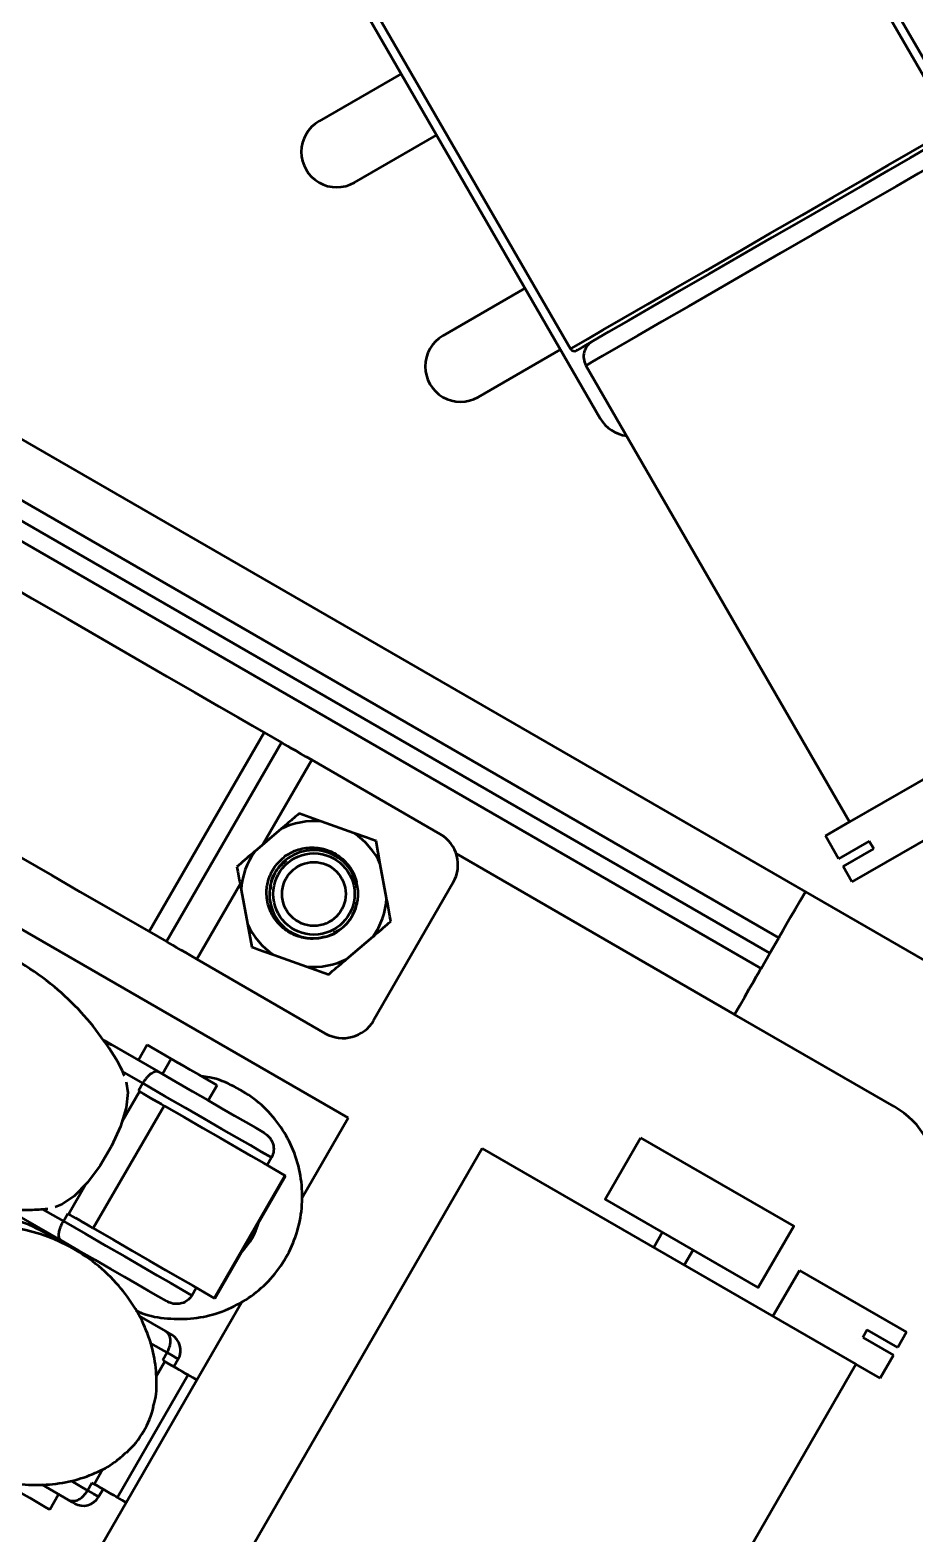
# Model space of a CAD drawing. Header units: millimetres. Extents: x 263 to 2983, y 441 to 2500.
# Drawn here: x 963.8 to 1013.8, y 1349.6 to 1434.6 of the extents above; entities that cross this region are included whole.
import ezdxf

# ---------------------------------------------------------------- set-up
doc = ezdxf.new("R2010")
doc.units = ezdxf.units.MM
doc.header["$LTSCALE"] = 0.5
doc.layers.add('BOL', color=7, linetype='Continuous', lineweight=50)
doc.layers.add('HAT', color=3, linetype='Continuous')

# ---------------------------------------------------------------- blocks, each defined once
blk = doc.blocks.new('*U54')
at = {"layer": 'BOL'}
for p, q in [((-11.999, 6.192), (9.132, -6.008)), ((-1.803, 1.453), (-2.294, 0.589)), ((-0.071, 0.453), (-0.573, -0.405)), ((4.437, -3.297), (5.937, -0.699)), ((5.937, -0.699), (11.999, -4.199)), ((9.767, -4.065), (9.517, -4.498)), ((11.499, -5.065), (9.767, -4.065)), ((11.999, -4.199), (11.499, -5.065)), ((9.517, -4.498), (11.249, -5.498)), ((11.249, -5.498), (10.499, -6.797)), ((10.499, -6.797), (9.132, -6.008))]:
    blk.add_line(p, q, dxfattribs=at)
blk.add_lwpolyline([(-3.047, 6.797), (5.613, 1.797), (3.613, -1.667), (-5.047, 3.333)], close=True, dxfattribs=at)
blk = doc.blocks.new('*U55')
at = {"layer": 'BOL', "color": 0, "linetype": 'ByBlock', "lineweight": -2, "transparency": 16777216, "rotation": 239.9999999999999}
blk.add_blockref('*U54', (599.892, 1758.508), dxfattribs=at)
blk = doc.blocks.new('*U58')
at = {"layer": 'BOL'}
for p, q in [((-11.999, 6.192), (9.132, -6.008)), ((-1.803, 1.453), (-2.294, 0.589)), ((-0.071, 0.453), (-0.573, -0.405)), ((4.437, -3.297), (5.937, -0.699)), ((5.937, -0.699), (11.999, -4.199)), ((9.767, -4.065), (9.517, -4.498)), ((11.499, -5.065), (9.767, -4.065)), ((11.999, -4.199), (11.499, -5.065)), ((9.517, -4.498), (11.249, -5.498)), ((11.249, -5.498), (10.499, -6.797)), ((10.499, -6.797), (9.132, -6.008))]:
    blk.add_line(p, q, dxfattribs=at)
blk.add_lwpolyline([(-3.047, 6.797), (5.613, 1.797), (3.613, -1.667), (-5.047, 3.333)], close=True, dxfattribs=at)
blk = doc.blocks.new('*U59')
at = {"layer": 'BOL', "color": 0, "linetype": 'ByBlock', "lineweight": -2, "transparency": 16777216}
blk.add_blockref('*U58', (686.352, 1910.819), dxfattribs=at)

msp = doc.modelspace()

# ---------------------------------------------------------------- hatches: boundary and pattern name
at = {"layer": 'HAT'}
h = msp.add_hatch(dxfattribs=at)
h.set_pattern_fill('ANSI31', color=256)
h.paths.add_polyline_path([(904.154, 1443.353, 1), (896.154, 1443.353, 1)])
h.paths.add_polyline_path([(1806.519, 1028.146, 1), (1774.519, 1028.146, 1)])
h = msp.add_hatch(dxfattribs=at)
h.set_pattern_fill('ANSI31', color=256, angle=30)
h.paths.add_polyline_path([(932.154, 1443.353, 1), (924.154, 1443.353, 1)])
h.paths.add_polyline_path([(1918.519, 1028.146, 1), (1886.519, 1028.146, 1)])
h = msp.add_hatch(dxfattribs=at)
h.set_pattern_fill('ANSI31', color=256, angle=60)
h.paths.add_polyline_path([(1830.519, 931.151, 1), (1862.519, 931.151, 1)])
h.paths.add_polyline_path([(918.154, 1419.104, 1), (910.154, 1419.104, 1)])

# ---------------------------------------------------------------- linework, layer by layer
at = {"layer": 'BOL'}
for p, q in [((1015.99, 1429.113), (1003.74, 1450.331)), ((1018.548, 1425.682), (1004.048, 1450.797)), ((996.031, 1412.682), (981.531, 1437.797)), ((982.089, 1437.831), (994.339, 1416.613)), ((984.781, 1432.168), (980.13, 1429.483)), ((929.683, 1430.923), (1007.625, 1385.923)), ((928.183, 1428.325), (1006.125, 1383.325)), ((982.13, 1426.019), (986.781, 1428.704)), ((927.683, 1427.459), (1005.625, 1382.459)), ((1005.125, 1381.593), (927.183, 1426.593)), ((991.781, 1420.044), (987.13, 1417.358)), ((989.13, 1413.894), (993.781, 1416.579)), ((995.224, 1415.68), (1010.124, 1389.873)), ((977.028, 1394.928), (970.528, 1383.67)), ((978.002, 1394.366), (971.502, 1383.108)), ((977.028, 1394.928), (978.002, 1394.366)), ((979.718, 1393.375), (976.962, 1388.601)), ((979.718, 1393.375), (986.987, 1389.178)), ((980.253, 1389.897), (979.003, 1390.341)), ((977.993, 1389.48), (976.498, 1388.206)), ((982.104, 1389.24), (980.253, 1389.897)), ((983.596, 1387.49), (983.355, 1388.795)), ((978.218, 1387.701), (978.071, 1387.548)), ((983.952, 1385.559), (983.596, 1387.49)), ((1003.625, 1378.995), (987.883, 1388.084)), ((975.669, 1386.362), (973.218, 1382.117)), ((975.729, 1386.039), (976.085, 1384.108)), ((987.719, 1386.446), (983.219, 1378.652)), ((1007.625, 1385.923), (1016.654, 1380.71)), ((981.769, 1373.139), (960.118, 1385.639)), ((976.085, 1384.108), (976.326, 1382.802)), ((970.528, 1383.67), (971.502, 1383.108)), ((981.688, 1382.118), (983.183, 1383.392)), ((1006.125, 1383.325), (1005.625, 1382.459)), ((977.576, 1382.358), (979.427, 1381.701)), ((1005.125, 1381.593), (1005.625, 1382.459)), ((973.218, 1382.117), (980.487, 1377.92)), ((979.427, 1381.701), (980.678, 1381.257)), ((1012.654, 1373.782), (1003.625, 1378.995)), ((967.964, 1377.529), (968.422, 1377.265)), ((968.422, 1377.265), (971.027, 1375.761)), ((970.419, 1377.266), (969.919, 1376.4)), ((971.772, 1376.485), (971.272, 1375.619)), ((970.176, 1375.097), (969.025, 1375.762)), ((970.176, 1375.097), (969.926, 1374.664)), ((969.926, 1374.664), (969.976, 1374.635)), ((973.871, 1374.119), (974.371, 1374.985)), ((974.35, 1374.997), (974.371, 1374.985)), ((971.37, 1373.83), (967.37, 1366.902)), ((969.016, 1372.974), (969.976, 1374.635)), ((979.151, 1368.605), (981.769, 1373.139)), ((989.353, 1371.416), (974.453, 1345.608)), ((977.442, 1370.903), (977.192, 1370.47)), ((974.199, 1362.96), (978.199, 1369.888)), ((974.243, 1362.934), (978.243, 1369.863)), ((965.976, 1367.707), (966.935, 1369.369)), ((964.486, 1367.99), (965.676, 1367.303)), ((965.527, 1366.234), (962.922, 1367.738)), ((965.676, 1367.303), (965.926, 1367.736)), ((965.926, 1367.736), (965.976, 1367.707)), ((972.942, 1363.108), (973.192, 1363.541)), ((969.935, 1361.957), (971.452, 1361.082)), ((973.219, 1358.33), (975.763, 1362.737)), ((971.545, 1359.873), (970.573, 1360.434)), ((970.923, 1358.528), (971.411, 1359.373)), ((971.545, 1359.873), (971.295, 1359.44)), ((971.411, 1359.373), (971.295, 1359.44)), ((971.919, 1359.08), (972.169, 1359.513)), ((972.729, 1358.612), (968.729, 1351.684)), ((995.584, 1333.408), (1010.484, 1359.216)), ((969.219, 1351.401), (973.219, 1358.33)), ((966.11, 1352.619), (967.045, 1352.079)), ((967.411, 1352.445), (967.91, 1353.309)), ((965.952, 1351.555), (964.46, 1352.416)), ((964.904, 1351.006), (965.404, 1351.872)), ((967.045, 1352.079), (967.295, 1352.512)), ((967.411, 1352.445), (967.295, 1352.512)), ((967.669, 1351.718), (967.919, 1352.151)), ((966.769, 1347.158), (969.219, 1351.401))]:
    msp.add_line(p, q, dxfattribs=at)
at = {"layer": 'BOL', "flags": 128}
for points in [[(994.339, 1416.613), (994.378, 1416.635), (994.688, 1416.815), (995.3, 1417.168), (996.195, 1417.685), (997.349, 1418.351), (998.727, 1419.146), (1000.291, 1420.049), (1001.994, 1421.033), (1003.789, 1422.069), (1005.624, 1423.128), (1007.445, 1424.18), (1009.2, 1425.193), (1010.84, 1426.14), (1012.316, 1426.992), (1013.587, 1427.726), (1014.615, 1428.319), (1015.371, 1428.756), (1015.834, 1429.023), (1015.99, 1429.113)], [(1015.898, 1428.771), (1015.745, 1428.683), (1015.292, 1428.422), (1014.551, 1427.994), (1013.543, 1427.412), (1012.298, 1426.693), (1010.851, 1425.858), (1009.245, 1424.93), (1007.524, 1423.937), (1005.739, 1422.906), (1003.942, 1421.868), (1002.183, 1420.853), (1000.513, 1419.889), (998.981, 1419.004), (997.63, 1418.224), (996.5, 1417.572), (995.622, 1417.065), (995.023, 1416.719), (994.719, 1416.544), (994.68, 1416.521)], [(1016.355, 1427.88), (1016.203, 1427.793), (1015.751, 1427.532), (1015.013, 1427.106), (1014.01, 1426.526), (1012.77, 1425.811), (1011.329, 1424.979), (1009.729, 1424.055), (1008.015, 1423.066), (1006.238, 1422.039), (1004.447, 1421.006), (1002.695, 1419.994), (1001.033, 1419.034), (999.507, 1418.153), (998.161, 1417.377), (997.036, 1416.727), (996.162, 1416.222), (995.565, 1415.877), (995.262, 1415.702), (995.224, 1415.68)], [(952.779, 1408.928), (952.945, 1408.833), (953.436, 1408.549), (954.241, 1408.084), (955.336, 1407.452), (956.692, 1406.669), (958.272, 1405.757), (960.033, 1404.74), (961.927, 1403.646), (963.903, 1402.506), (965.905, 1401.35), (967.88, 1400.21), (969.774, 1399.116), (971.535, 1398.099), (973.115, 1397.187), (974.472, 1396.404), (975.567, 1395.772), (976.371, 1395.307), (976.863, 1395.023), (977.028, 1394.928)], [(946.279, 1397.67), (946.445, 1397.574), (946.936, 1397.29), (947.741, 1396.826), (948.836, 1396.194), (950.192, 1395.411), (951.772, 1394.498), (953.533, 1393.482), (955.427, 1392.388), (957.403, 1391.248), (959.405, 1390.092), (961.38, 1388.951), (963.274, 1387.858), (965.035, 1386.841), (966.615, 1385.929), (967.972, 1385.146), (969.067, 1384.513), (969.871, 1384.049), (970.363, 1383.765), (970.528, 1383.67)], [(979.718, 1393.375), (979.409, 1393.554), (979.11, 1393.726), (978.83, 1393.888), (978.579, 1394.033), (978.364, 1394.157), (978.193, 1394.255), (978.071, 1394.326), (978.002, 1394.366)], [(1007.625, 1385.923), (1007.332, 1385.416), (1007.051, 1384.929), (1006.792, 1384.48), (1006.564, 1384.086), (1006.378, 1383.763), (1006.239, 1383.523), (1006.154, 1383.375), (1006.125, 1383.325)], [(973.218, 1382.117), (972.909, 1382.295), (972.61, 1382.468), (972.33, 1382.629), (972.079, 1382.774), (971.864, 1382.898), (971.693, 1382.997), (971.571, 1383.068), (971.502, 1383.108)], [(1003.625, 1378.995), (1003.918, 1379.502), (1004.199, 1379.989), (1004.458, 1380.438), (1004.686, 1380.832), (1004.872, 1381.155), (1005.011, 1381.395), (1005.096, 1381.543), (1005.125, 1381.593)], [(970.419, 1377.266), (970.443, 1377.252), (970.635, 1377.141), (970.992, 1376.935), (971.46, 1376.666), (971.772, 1376.485)], [(971.772, 1376.485), (971.803, 1376.468), (972.006, 1376.35), (972.371, 1376.139), (972.843, 1375.867), (973.35, 1375.574), (973.814, 1375.306), (974.166, 1375.103), (974.35, 1374.997)], [(971.027, 1375.761), (972.034, 1375.179), (972.974, 1374.637), (973.843, 1374.135), (974.638, 1373.676), (975.357, 1373.261), (975.995, 1372.893), (976.55, 1372.572), (977.021, 1372.3)], [(969.221, 1375.178), (969.323, 1374.583), (969.22, 1373.703), (968.904, 1372.658), (968.402, 1371.54), (967.759, 1370.449), (967.033, 1369.481), (966.287, 1368.723), (965.588, 1368.242), (965.21, 1368.104)], [(977.442, 1370.903), (976.902, 1371.214), (976.249, 1371.591), (975.487, 1372.031), (974.618, 1372.533), (973.647, 1373.093), (972.58, 1373.71), (971.421, 1374.379), (970.176, 1375.097)], [(969.976, 1374.635), (970.075, 1374.578), (970.216, 1374.497), (970.39, 1374.396), (970.587, 1374.282), (970.796, 1374.162), (971.004, 1374.042), (971.2, 1373.929), (971.37, 1373.83)], [(971.37, 1373.83), (972.506, 1373.175), (973.569, 1372.561), (974.555, 1371.992), (975.459, 1371.47), (976.279, 1370.996), (977.011, 1370.574), (977.652, 1370.204), (978.199, 1369.888)], [(978.199, 1369.888), (978.24, 1369.864), (978.243, 1369.863)], [(965.676, 1367.303), (966.921, 1366.584), (968.08, 1365.915), (969.147, 1365.299), (970.118, 1364.739), (970.987, 1364.237), (971.749, 1363.797), (972.402, 1363.42), (972.942, 1363.108)], [(967.37, 1366.902), (967.2, 1367.001), (967.004, 1367.113), (966.796, 1367.234), (966.587, 1367.354), (966.39, 1367.468), (966.216, 1367.569), (966.075, 1367.65), (965.976, 1367.707)], [(971.521, 1362.774), (971.05, 1363.046), (970.495, 1363.366), (969.857, 1363.735), (969.138, 1364.149), (968.343, 1364.609), (967.474, 1365.11), (966.534, 1365.653), (965.527, 1366.234)], [(967.37, 1366.902), (968.506, 1366.246), (969.569, 1365.633), (970.555, 1365.064), (971.459, 1364.541), (972.279, 1364.068), (973.011, 1363.645), (973.652, 1363.276), (974.199, 1362.96)], [(974.243, 1362.934), (974.24, 1362.936), (974.199, 1362.96)], [(971.452, 1361.082), (971.645, 1360.97), (971.762, 1360.902), (971.803, 1360.879), (971.803, 1360.879)], [(971.411, 1359.373), (971.6, 1359.264), (971.806, 1359.145), (972.016, 1359.024), (972.218, 1358.907), (972.4, 1358.802), (972.551, 1358.715), (972.663, 1358.65), (972.729, 1358.612)], [(972.169, 1359.513), (972.167, 1359.514), (972.08, 1359.564), (971.872, 1359.684), (971.545, 1359.873)], [(973.219, 1358.33), (973.218, 1358.33), (973.155, 1358.366), (972.992, 1358.46), (972.729, 1358.612)], [(964.904, 1351.006), (964.86, 1351.031), (964.636, 1351.16), (964.255, 1351.38), (963.775, 1351.657), (963.269, 1351.949), (962.815, 1352.212), (962.48, 1352.405), (962.317, 1352.499)], [(967.045, 1352.079), (967.372, 1351.89), (967.58, 1351.77), (967.667, 1351.72), (967.669, 1351.718)], [(968.729, 1351.684), (968.663, 1351.722), (968.551, 1351.787), (968.4, 1351.874), (968.218, 1351.979), (968.016, 1352.096), (967.806, 1352.217), (967.6, 1352.336), (967.411, 1352.445)], [(966.303, 1351.352), (966.303, 1351.352), (966.262, 1351.376), (966.145, 1351.444), (965.952, 1351.555)], [(969.219, 1351.401), (969.218, 1351.402), (969.155, 1351.438), (968.992, 1351.532), (968.729, 1351.684)]]:
    msp.add_lwpolyline(points, dxfattribs=at)
at = {"layer": 'BOL'}
for radius in [2.3, 1.8]:
    msp.add_circle((979.84, 1385.799), radius, dxfattribs=at)
for centre, radius, start, end in [((981.13, 1427.751), 2, 120, 300), ((988.13, 1415.626), 2, 120, 300), ((994.555, 1416.738), 0.25, 210, 300), ((996.09, 1416.18), 1, 120, 210), ((997.763, 1413.682), 2, 210, 263.1301), ((979.84, 1385.799), 4.119, 84.24467, 116.65517), ((979.84, 1385.799), 4.119, 24.24467, 56.65517), ((985.987, 1387.446), 2, 330, 60), ((979.819, 1385.785), 2.492, 8.46948, 285.09332), ((979.84, 1385.799), 4.119, 144.24467, 176.65517), ((979.84, 1385.799), 2.5, 284.54596, 15.07299), ((979.84, 1385.799), 4.119, 324.24467, 356.65517), ((979.84, 1385.799), 4.119, 204.24467, 236.65517), ((979.84, 1385.799), 4.119, 264.24467, 296.65517), ((981.487, 1379.652), 2, 240, 330), ((1010.154, 1369.452), 5, 0, 60), ((972.656, 1368.469), 4.256, 316.6536, 343.34641), ((971.303, 1360.013), 1, 330, 60), ((965.644, 1358.084), 5.287, 313.28856, 346.22136), ((966.803, 1352.218), 1, 240, 330)]:
    msp.add_arc(centre, radius, start, end, dxfattribs=at)
for points, knots in [([(979.003, 1390.341), (978.805, 1390.173), (978.472, 1389.889), (978.131, 1389.598), (977.993, 1389.48)], [0, 0, 0, 0, 0.5927344, 1, 1, 1, 1]), ([(983.355, 1388.795), (983.228, 1388.841), (982.817, 1388.987), (982.395, 1389.136), (982.104, 1389.24)], [0, 0, 0, 0, 0.309695, 1, 1, 1, 1]), ([(978.223, 1387.948), (978.363, 1388.034), (978.754, 1388.277), (979.505, 1388.465), (980.404, 1388.395), (981.226, 1388.029), (981.863, 1387.414), (982.156, 1386.838), (982.24, 1386.506), (982.254, 1386.449)], [0, 0, 0, 0, 0.097299, 0.273054, 0.448798, 0.624626, 0.796274, 0.965296, 1, 1, 1, 1]), ([(976.498, 1388.206), (976.448, 1388.163), (976.107, 1387.872), (975.773, 1387.588), (975.488, 1387.344)], [0, 0, 0, 0, 0.145981, 1, 1, 1, 1]), ([(977.179, 1386.183), (977.183, 1386.212), (977.205, 1386.357), (977.314, 1386.791), (977.618, 1387.41), (978.034, 1387.779), (978.223, 1387.948)], [0, 0, 0, 0, 0.041756, 0.209055, 0.639778, 1, 1, 1, 1]), ([(977.4, 1386.071), (977.398, 1386.149), (977.391, 1386.544), (977.686, 1387.168), (978.108, 1387.54), (978.293, 1387.704)], [0, 0, 0, 0, 0.1215317, 0.6148815, 1, 1, 1, 1]), ([(975.488, 1387.344), (975.512, 1387.212), (975.591, 1386.782), (975.673, 1386.343), (975.729, 1386.039)], [0, 0, 0, 0, 0.309683, 1, 1, 1, 1]), ([(980.468, 1383.379), (980.308, 1383.341), (979.875, 1383.237), (979.135, 1383.299), (978.341, 1383.638), (977.688, 1384.226), (977.263, 1385.005), (977.143, 1385.694), (977.171, 1386.084), (977.179, 1386.183)], [0, 0, 0, 0, 0.096551, 0.261813, 0.426973, 0.597497, 0.769408, 0.941263, 1, 1, 1, 1]), ([(982.273, 1385.269), (982.175, 1384.984), (981.978, 1384.405), (981.462, 1383.826), (981.062, 1383.66), (980.949, 1383.614)], [0, 0, 0, 0, 0.410925, 0.833903, 1, 1, 1, 1]), ([(982.088, 1385.309), (982.122, 1385.302), (982.184, 1385.288), (982.246, 1385.275), (982.273, 1385.269)], [0, 0, 0, 0, 0.560059, 1, 1, 1, 1]), ([(984.193, 1384.253), (984.168, 1384.386), (984.089, 1384.815), (984.008, 1385.255), (983.952, 1385.559)], [0, 0, 0, 0, 0.309683, 1, 1, 1, 1]), ([(969.133, 1375.516), (969.093, 1375.609), (968.793, 1376.307), (967.99, 1377.536), (966.718, 1379.145), (965.147, 1380.629), (963.338, 1381.916), (961.342, 1382.936), (959.303, 1383.634), (957.29, 1384.049), (955.967, 1384.098), (955.328, 1384.122)], [0, 0, 0, 0, 0.0180779, 0.1360783, 0.2562563, 0.3777026, 0.512074, 0.6418702, 0.7668443, 0.887185, 1, 1, 1, 1]), ([(983.183, 1383.392), (983.233, 1383.435), (983.574, 1383.725), (983.908, 1384.01), (984.193, 1384.253)], [0, 0, 0, 0, 0.145977, 1, 1, 1, 1]), ([(980.338, 1383.359), (980.384, 1383.366), (980.706, 1383.413), (981.062, 1383.551), (981.281, 1383.766), (981.301, 1383.786)], [0, 0, 0, 0, 0.131925, 0.921521, 1, 1, 1, 1]), ([(976.326, 1382.802), (976.453, 1382.757), (976.864, 1382.611), (977.285, 1382.461), (977.576, 1382.358)], [0, 0, 0, 0, 0.3096932, 1, 1, 1, 1]), ([(980.678, 1381.257), (980.875, 1381.425), (981.208, 1381.709), (981.549, 1381.999), (981.688, 1382.118)], [0, 0, 0, 0, 0.592755, 1, 1, 1, 1]), ([(968.076, 1377.338), (968.12, 1377.342), (968.244, 1377.352), (968.355, 1377.303), (968.421, 1377.265), (968.422, 1377.265)], [0, 0, 0, 0, 0.350199, 0.983522, 1, 1, 1, 1]), ([(950.459, 1375.665), (950.673, 1375.294), (951.226, 1374.334), (952.39, 1372.933), (953.948, 1371.443), (955.761, 1370.158), (957.755, 1369.139), (959.795, 1368.434), (961.822, 1368.042), (963.497, 1367.904), (964.468, 1367.983), (964.792, 1368.01)], [0, 0, 0, 0, 0.075606, 0.195758, 0.317176, 0.451514, 0.581277, 0.706222, 0.826533, 0.942174, 1, 1, 1, 1]), ([(970.176, 1375.097), (970.218, 1375.165), (970.302, 1375.3), (970.456, 1375.489), (970.653, 1375.677), (970.867, 1375.793), (970.98, 1375.788), (971.027, 1375.761), (971.027, 1375.761)], [0, 0, 0, 0, 0.107642, 0.214419, 0.382768, 0.663946, 0.997033, 1, 1, 1, 1]), ([(969.78, 1362.258), (969.891, 1362.206), (970.449, 1361.945), (971.565, 1361.77), (973.048, 1361.763), (974.503, 1362.095), (975.853, 1362.72), (977.038, 1363.618), (978.007, 1364.747), (978.714, 1366.055), (979.128, 1367.485), (979.229, 1368.971), (979.012, 1370.446), (978.487, 1371.844), (977.677, 1373.097), (976.62, 1374.158), (975.359, 1374.947), (974.284, 1375.403), (973.634, 1375.482), (973.476, 1375.501)], [0, 0, 0, 0, 0.015887, 0.080295, 0.144594, 0.20877, 0.272833, 0.336814, 0.400757, 0.464712, 0.528733, 0.592839, 0.657055, 0.721388, 0.785813, 0.850298, 0.914796, 0.979263, 1, 1, 1, 1]), ([(977.021, 1372.3), (977.124, 1372.227), (977.33, 1372.08), (977.522, 1371.749), (977.59, 1371.39), (977.542, 1371.098), (977.466, 1370.95), (977.442, 1370.903)], [0, 0, 0, 0, 0.232856, 0.465967, 0.690695, 0.90164, 1, 1, 1, 1]), ([(965.591, 1366.096), (965.052, 1366.418), (963.992, 1367.051), (962.267, 1367.616), (960.805, 1367.898), (959.939, 1367.878), (959.64, 1367.871)], [0, 0, 0, 0, 0.2960785, 0.5818816, 0.8557447, 1, 1, 1, 1]), ([(965.527, 1366.234), (965.527, 1366.235), (965.48, 1366.262), (965.419, 1366.356), (965.413, 1366.6), (965.477, 1366.865), (965.563, 1367.093), (965.638, 1367.233), (965.676, 1367.303)], [0, 0, 0, 0, 0.002967, 0.336051, 0.617221, 0.785575, 0.892359, 1, 1, 1, 1]), ([(970.759, 1356.821), (970.785, 1356.902), (970.942, 1357.408), (970.972, 1358.378), (970.837, 1359.747), (970.395, 1361.165), (969.679, 1362.552), (968.662, 1363.888), (967.362, 1365.076), (965.829, 1366.028), (964.204, 1366.662), (962.652, 1366.999), (961.662, 1366.99), (961.225, 1366.986)], [0, 0, 0, 0, 0.015058, 0.094007, 0.182511, 0.277042, 0.375733, 0.477292, 0.59185, 0.704074, 0.812896, 0.917551, 1, 1, 1, 1]), ([(972.942, 1363.108), (972.878, 1363.021), (972.752, 1362.845), (972.464, 1362.679), (972.136, 1362.608), (971.805, 1362.637), (971.611, 1362.731), (971.521, 1362.774)], [0, 0, 0, 0, 0.1988188, 0.3974895, 0.6009601, 0.8157624, 1, 1, 1, 1]), ([(971.545, 1359.873), (971.582, 1359.944), (971.655, 1360.085), (971.723, 1360.324), (971.747, 1360.611), (971.668, 1360.897), (971.538, 1361.032), (971.452, 1361.081), (971.452, 1361.082)], [0, 0, 0, 0, 0.107621, 0.214429, 0.382765, 0.663949, 0.99703, 1, 1, 1, 1]), ([(955.746, 1357.448), (955.831, 1357.271), (956.149, 1356.612), (957.003, 1355.553), (958.284, 1354.352), (959.817, 1353.397), (961.441, 1352.749), (963.083, 1352.41), (964.673, 1352.364), (966.15, 1352.577), (967.456, 1353.022), (968.495, 1353.564), (969.041, 1354.058), (969.259, 1354.256)], [0, 0, 0, 0, 0.0373999, 0.1393112, 0.2543873, 0.3671389, 0.4764869, 0.5816708, 0.6820586, 0.7769315, 0.8653787, 0.9461589, 1, 1, 1, 1]), ([(965.952, 1351.555), (965.952, 1351.555), (966.038, 1351.506), (966.22, 1351.46), (966.507, 1351.535), (966.743, 1351.7), (966.916, 1351.878), (967.002, 1352.012), (967.045, 1352.079)], [0, 0, 0, 0, 0.00297, 0.336049, 0.61723, 0.785577, 0.892387, 1, 1, 1, 1])]:
    msp.add_open_spline(points, degree=3, knots=knots, dxfattribs=at)

# ---------------------------------------------------------------- block references
for name, p in [('*U55', (420, -363.731)), ('*U59', (315, -545.596))]:
    msp.add_blockref(name, p, dxfattribs=at)

doc.saveas('drawing.dxf')
